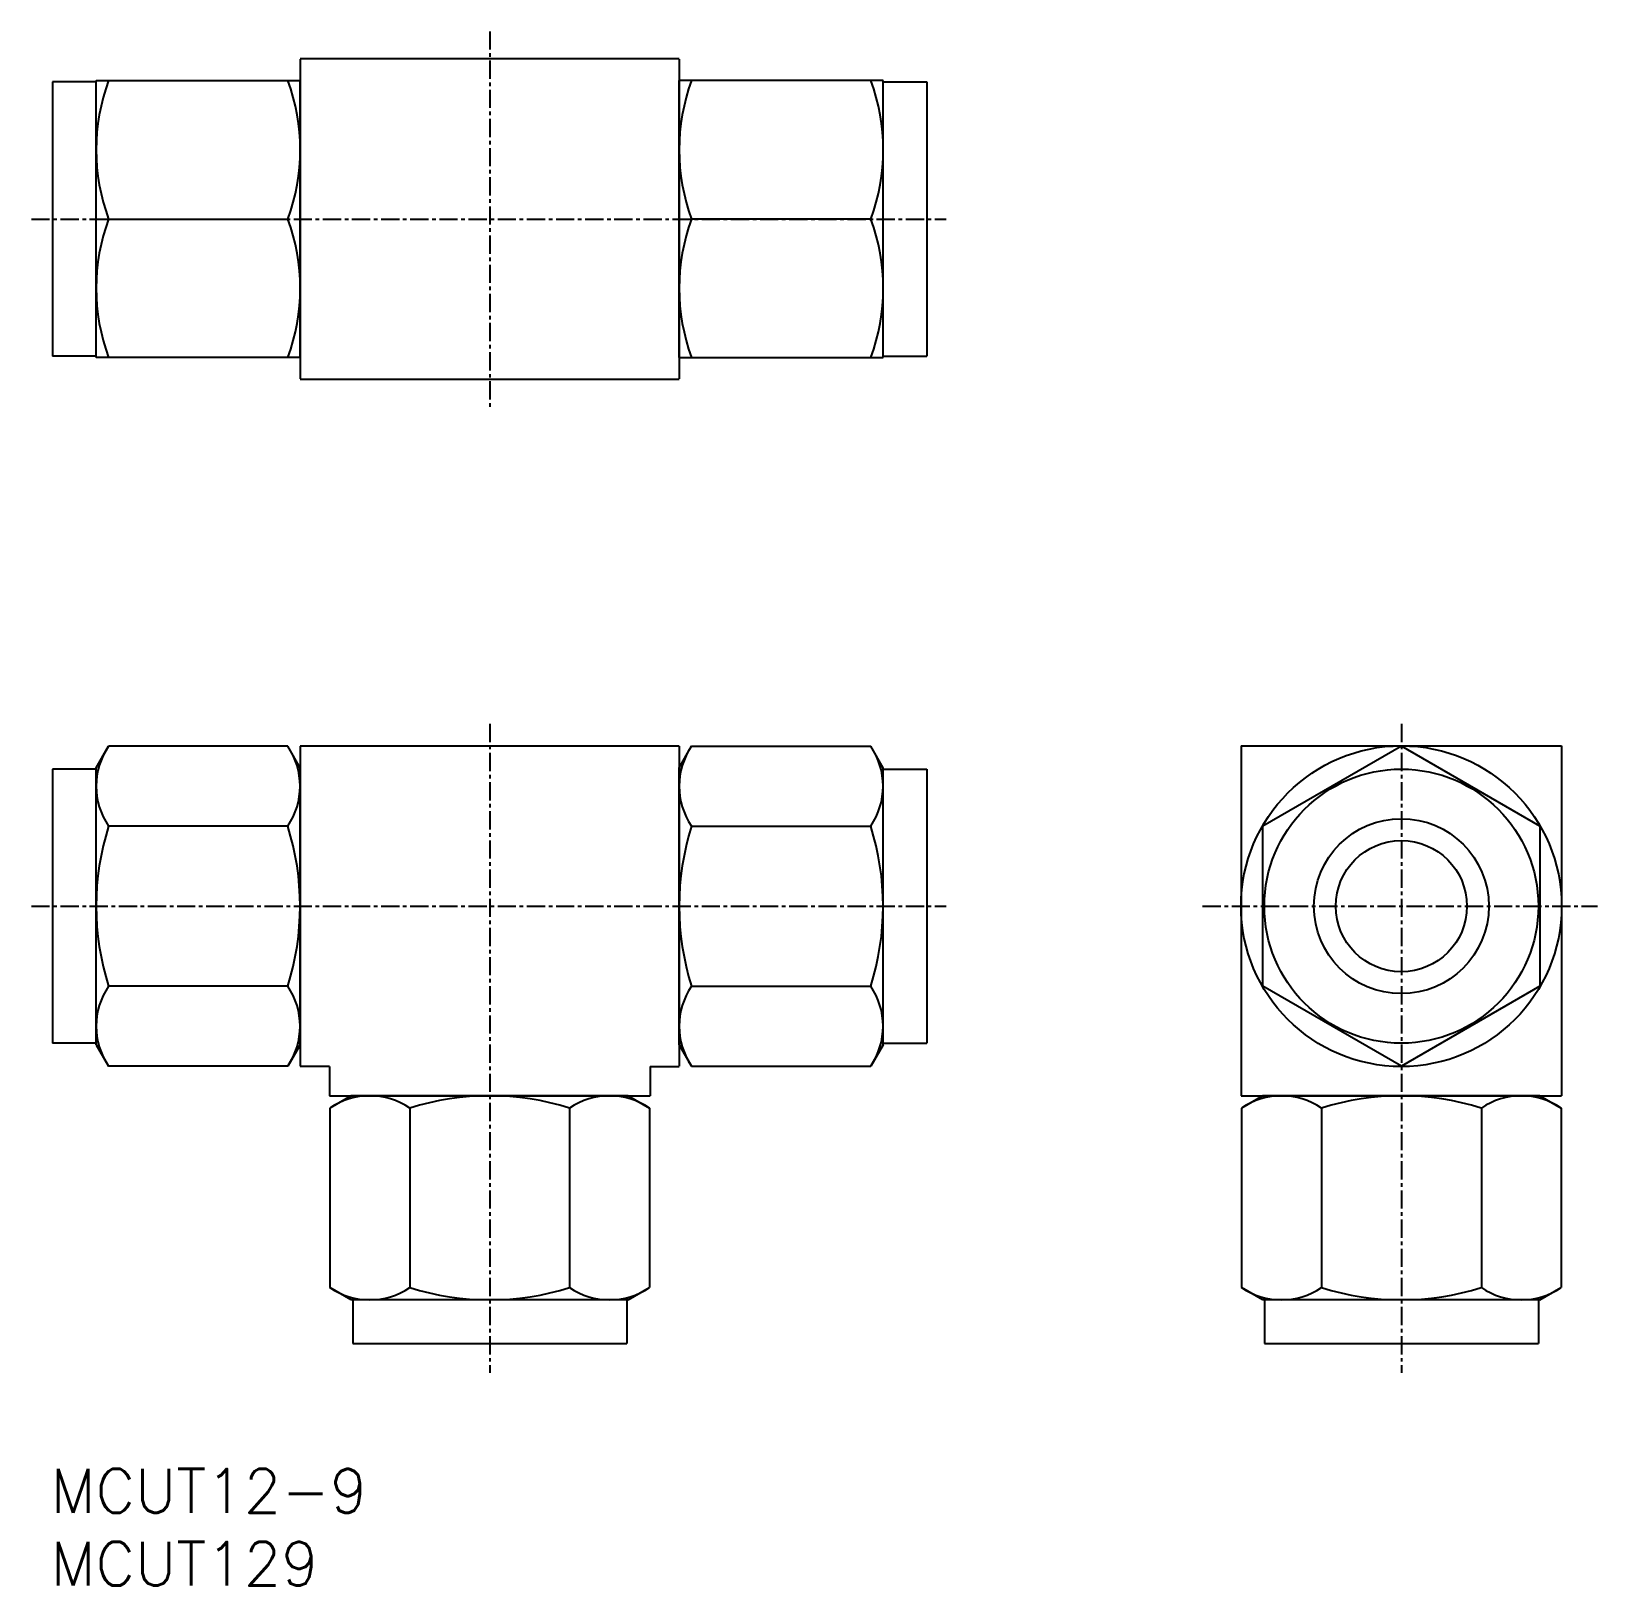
# Model space of a CAD drawing. Extents: x 90 to 197, y 43 to 149.
import ezdxf
from ezdxf.enums import TextEntityAlignment as Align

# ---------------------------------------------------------------- set-up
doc = ezdxf.new("R2010")
doc.units = 0
doc.linetypes.add('CENTER', pattern=[2, 1.25, -0.25, 0.25, -0.25])
doc.layers.get('0').update_dxf_attribs({"linetype": 'CONTINUOUS'})
doc.layers.add('CENTER', color=1, linetype='CENTER')
doc.styles.get("Standard").update_dxf_attribs({"font": 'txt.shx', "bigfont": 'extfont.shx'})

msp = doc.modelspace()

# ---------------------------------------------------------------- linework, layer by layer
at = {"color": 7, "linetype": 'CONTINUOUS'}
for p, q in [((108.28, 147.48), (134.28, 147.48)), ((108.28, 147.45), (108.28, 125.51)), ((134.28, 147.45), (134.28, 125.51)), ((91.28, 145.88), (91.28, 127.08)), ((94.28, 145.88), (91.28, 145.88)), ((94.28, 126.98), (94.28, 145.98)), ((94.28, 145.98), (108.28, 145.98)), ((108.28, 126.98), (108.28, 145.98)), ((134.28, 126.98), (134.28, 145.98)), ((148.28, 145.98), (134.28, 145.98)), ((148.28, 126.98), (148.28, 145.98)), ((148.28, 145.88), (151.28, 145.88)), ((151.28, 145.88), (151.28, 127.08)), ((95.12, 136.48), (107.43, 136.48)), ((147.43, 136.48), (135.12, 136.48)), ((94.28, 127.08), (91.28, 127.08)), ((108.28, 126.98), (94.28, 126.98)), ((134.28, 126.98), (148.28, 126.98)), ((148.28, 127.08), (151.28, 127.08)), ((134.28, 125.48), (108.28, 125.48)), ((94.28, 98.85), (95.12, 100.32)), ((107.43, 100.32), (95.12, 100.32)), ((108.28, 98.85), (107.43, 100.32)), ((108.28, 100.35), (134.28, 100.35)), ((108.28, 100.32), (108.28, 78.38)), ((134.28, 100.32), (134.28, 78.38)), ((134.28, 98.85), (135.12, 100.32)), ((135.12, 100.32), (147.43, 100.32)), ((148.28, 98.85), (147.43, 100.32)), ((172.83, 100.35), (172.83, 76.35)), ((172.83, 100.35), (194.83, 100.35)), ((183.83, 100.32), (174.33, 94.84)), ((193.33, 94.84), (183.83, 100.32)), ((194.83, 100.35), (194.83, 76.35)), ((91.28, 98.75), (91.28, 79.95)), ((94.28, 98.75), (91.28, 98.75)), ((94.28, 79.85), (94.28, 98.85)), ((108.28, 79.85), (108.28, 98.85)), ((134.28, 79.85), (134.28, 98.85)), ((148.28, 79.85), (148.28, 98.85)), ((148.28, 98.75), (151.28, 98.75)), ((151.28, 98.75), (151.28, 79.95)), ((107.43, 94.84), (95.12, 94.84)), ((135.12, 94.84), (147.43, 94.84)), ((174.33, 83.87), (174.33, 94.84)), ((193.33, 94.84), (193.33, 83.87)), ((94.28, 83.87), (94.28, 83.87)), ((107.43, 83.87), (95.12, 83.87)), ((135.12, 83.87), (147.43, 83.87)), ((148.28, 83.87), (148.28, 83.87)), ((183.83, 78.38), (174.33, 83.87)), ((193.33, 83.87), (183.83, 78.38)), ((94.28, 79.95), (91.28, 79.95)), ((94.28, 79.85), (95.12, 78.38)), ((108.28, 79.85), (107.43, 78.38)), ((134.28, 79.85), (135.12, 78.38)), ((148.28, 79.85), (147.43, 78.38)), ((148.28, 79.95), (151.28, 79.95)), ((107.43, 78.38), (95.12, 78.38)), ((110.28, 78.35), (108.28, 78.35)), ((110.28, 78.35), (110.28, 76.35)), ((132.28, 78.35), (132.28, 76.35)), ((132.28, 78.35), (134.28, 78.35)), ((135.12, 78.38), (147.43, 78.38)), ((110.28, 76.35), (132.28, 76.35)), ((111.78, 76.35), (110.31, 75.5)), ((130.78, 76.35), (111.78, 76.35)), ((130.78, 76.35), (132.25, 75.5)), ((172.83, 76.35), (194.83, 76.35)), ((174.33, 76.35), (172.86, 75.5)), ((193.33, 76.35), (174.33, 76.35)), ((193.33, 76.35), (194.8, 75.5)), ((110.31, 75.5), (110.31, 63.2)), ((115.79, 75.5), (115.79, 63.2)), ((126.76, 75.5), (126.76, 63.2)), ((132.25, 75.5), (132.25, 63.2)), ((172.86, 75.5), (172.86, 63.2)), ((178.35, 75.5), (178.35, 63.2)), ((189.32, 75.5), (189.32, 63.2)), ((194.8, 75.5), (194.8, 63.2)), ((111.78, 62.35), (110.31, 63.2)), ((130.78, 62.35), (111.78, 62.35)), ((111.88, 62.35), (111.88, 59.35)), ((126.76, 62.35), (126.76, 62.35)), ((130.68, 62.35), (130.68, 59.35)), ((130.78, 62.35), (132.25, 63.2)), ((174.33, 62.35), (172.86, 63.2)), ((193.33, 62.35), (174.33, 62.35)), ((174.43, 62.35), (174.43, 59.35)), ((189.32, 62.35), (189.32, 62.35)), ((193.23, 62.35), (193.23, 59.35)), ((193.33, 62.35), (194.8, 63.2)), ((111.88, 59.35), (130.68, 59.35)), ((174.43, 59.35), (193.23, 59.35))]:
    msp.add_line(p, q, dxfattribs=at)
for radius in [11, 9.4, 4.5]:
    msp.add_circle((183.83, 89.35), radius, dxfattribs=at)
at = {"color": 3, "linetype": 'CONTINUOUS'}
msp.add_circle((183.83, 89.35), 6, dxfattribs=at)
at = {"color": 7, "linetype": 'CONTINUOUS'}
for centre, radius, start, end in [((108, 141.23), 13.72, 159.7438, 200.2562), ((94.56, 141.23), 13.72, 339.7438, 20.2562), ((148, 141.23), 13.72, 159.7438, 200.2562), ((134.56, 141.23), 13.72, 339.7438, 20.2562), ((108, 131.73), 13.72, 159.7438, 200.2562), ((94.56, 131.73), 13.72, 339.7438, 20.2562), ((148, 131.73), 13.72, 159.7438, 200.2562), ((134.56, 131.73), 13.72, 339.7438, 20.2562), ((99.13, 97.58), 4.85, 145.589, 214.4111), ((103.42, 97.58), 4.85, 325.5889, 34.411), ((139.13, 97.58), 4.85, 145.589, 214.4111), ((143.42, 97.58), 4.85, 325.5889, 34.411), ((112.43, 89.35), 18.15, 162.412, 197.588), ((90.12, 89.35), 18.15, 342.412, 17.588), ((152.43, 89.35), 18.15, 162.412, 197.588), ((130.12, 89.35), 18.15, 342.412, 17.588), ((99.13, 81.12), 4.85, 145.5889, 214.411), ((103.42, 81.12), 4.85, 325.589, 34.4111), ((139.13, 81.12), 4.85, 145.5889, 214.411), ((143.42, 81.12), 4.85, 325.589, 34.4111), ((113.05, 71.5), 4.85, 55.5889, 124.411), ((121.28, 58.2), 18.15, 72.412, 107.588), ((129.5, 71.5), 4.85, 55.589, 124.4111), ((175.61, 71.5), 4.85, 55.5889, 124.411), ((183.83, 58.2), 18.15, 72.412, 107.588), ((192.06, 71.5), 4.85, 55.589, 124.4111), ((113.05, 67.2), 4.85, 235.589, 304.4111), ((121.28, 80.5), 18.15, 252.412, 287.588), ((129.5, 67.2), 4.85, 235.5889, 304.411), ((175.61, 67.2), 4.85, 235.589, 304.4111), ((183.83, 80.5), 18.15, 252.412, 287.588), ((192.06, 67.2), 4.85, 235.5889, 304.411)]:
    msp.add_arc(centre, radius, start, end, dxfattribs=at)
at = {"layer": 'CENTER', "color": 1, "linetype": 'CENTER'}
for p, q in [((121.28, 149.35), (121.28, 123.42)), ((89.83, 136.48), (152.61, 136.48)), ((121.28, 101.86), (121.28, 57.34)), ((183.83, 101.86), (183.83, 57.34)), ((89.83, 89.35), (152.61, 89.35)), ((170.19, 89.35), (197.3, 89.35))]:
    msp.add_line(p, q, dxfattribs=at)

# ---------------------------------------------------------------- texts
at = {"color": 7, "linetype": 'CONTINUOUS'}
for s, p in [('MCUT12-9', (91.16, 49.25)), ('MCUT129', (91.16, 44.25))]:
    msp.add_text(s, height=3, dxfattribs=at).set_placement(p, align=Align.MIDDLE_LEFT)

doc.saveas('drawing.dxf')
